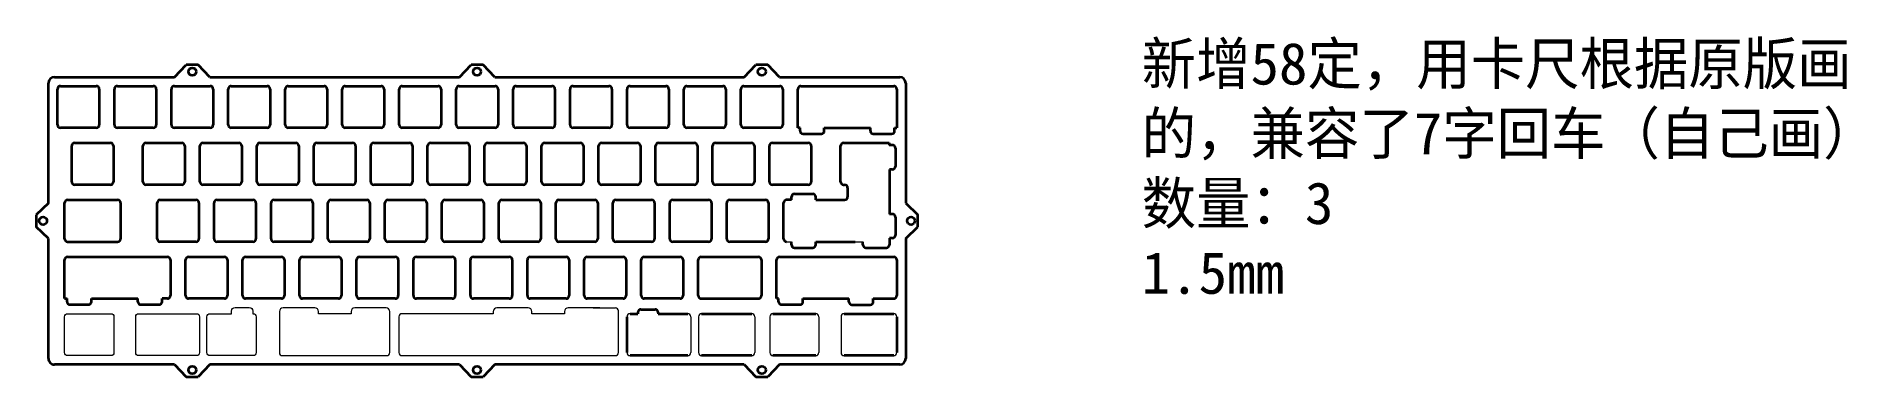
# Model space of a CAD drawing. Header units: millimetres. Extents: x 0 to 606, y 0 to 114.
import ezdxf

# ---------------------------------------------------------------- set-up
doc = ezdxf.new("R2010")
doc.units = ezdxf.units.MM
doc.layers.get('0').update_dxf_attribs({"lineweight": 35})
for name, color, linetype, lineweight in [('剖面线层', 4, 'Continuous', 18), ('尺寸线层', 3, 'Continuous', 18), ('细实线层', 7, 'Continuous', 18)]:
    doc.layers.add(name, color=color, linetype=linetype, lineweight=lineweight)

msp = doc.modelspace()

# ---------------------------------------------------------------- linework, layer by layer
for p, q in [((46.3, 100.3), (50.2, 104.4)), ((54.2, 104.4), (50.2, 104.4)), ((58.1, 100.3), (54.2, 104.4)), ((141.55, 100.3), (145.45, 104.4)), ((149.45, 104.4), (145.45, 104.4)), ((153.35, 100.3), (149.45, 104.4)), ((236.8, 100.3), (240.7, 104.4)), ((244.7, 104.4), (240.7, 104.4)), ((248.6, 100.3), (244.7, 104.4)), ((4.1, 58.1), (4.1, 98.3)), ((6.1, 100.3), (46.3, 100.3)), ((58.1, 100.3), (141.55, 100.3)), ((122.4, 97.3), (134.4, 97.3)), ((141.45, 97.3), (153.45, 97.3)), ((153.35, 100.3), (236.8, 100.3)), ((160.5, 97.3), (172.5, 97.3)), ((179.55, 97.3), (191.55, 97.3)), ((198.6, 97.3), (210.6, 97.3)), ((217.65, 97.3), (229.65, 97.3)), ((236.7, 97.3), (248.7, 97.3)), ((248.6, 100.3), (288.8, 100.3)), ((255.75, 97.3), (286.8, 97.3)), ((290.8, 98.3), (290.8, 58.1)), ((121.4, 84.3), (121.4, 96.3)), ((135.4, 96.3), (135.4, 84.3)), ((140.45, 84.3), (140.45, 96.3)), ((154.45, 96.3), (154.45, 84.3)), ((159.5, 84.3), (159.5, 96.3)), ((173.5, 96.3), (173.5, 84.3)), ((178.55, 84.3), (178.55, 96.3)), ((192.55, 96.3), (192.55, 84.3)), ((197.6, 84.3), (197.6, 96.3)), ((211.6, 96.3), (211.6, 84.3)), ((216.65, 84.3), (216.65, 96.3)), ((230.65, 96.3), (230.65, 84.3)), ((235.7, 84.3), (235.7, 96.3)), ((249.7, 96.3), (249.7, 84.3)), ((134.4, 83.3), (122.4, 83.3)), ((153.45, 83.3), (141.45, 83.3)), ((172.5, 83.3), (160.5, 83.3)), ((191.55, 83.3), (179.55, 83.3)), ((210.6, 83.3), (198.6, 83.3)), ((229.65, 83.3), (217.65, 83.3)), ((248.7, 83.3), (236.7, 83.3)), ((255.46, 83.3), (254.75, 83.3)), ((255.46, 82.77), (255.46, 83.3)), ((263.59, 82.3), (263.59, 83.3)), ((278.98, 82.28), (278.98, 83.3)), ((278.98, 82.28), (278.98, 82.3)), ((279.98, 81.28), (286.1, 81.28)), ((287.1, 83.3), (287.8, 83.3)), ((287.1, 82.28), (287.1, 83.3)), ((287.1, 82.28), (287.1, 82.3)), ((11.86, 65.25), (11.86, 77.25)), ((12.86, 78.25), (24.86, 78.25)), ((25.86, 77.25), (25.86, 65.25)), ((35.67, 65.25), (35.67, 77.25)), ((36.67, 78.25), (48.67, 78.25)), ((49.67, 77.25), (49.67, 65.25)), ((54.73, 65.25), (54.73, 77.25)), ((55.73, 78.25), (67.73, 78.25)), ((68.73, 77.25), (68.73, 65.25)), ((73.78, 65.25), (73.78, 77.25)), ((74.78, 78.25), (86.78, 78.25)), ((87.78, 77.25), (87.78, 65.25)), ((92.83, 65.25), (92.83, 77.25)), ((93.83, 78.25), (105.83, 78.25)), ((106.83, 77.25), (106.83, 65.25)), ((111.87, 65.25), (111.87, 77.25)), ((112.87, 78.25), (124.87, 78.25)), ((125.87, 77.25), (125.87, 65.25)), ((130.92, 65.25), (130.92, 77.25)), ((131.92, 78.25), (143.93, 78.25)), ((144.93, 77.25), (144.93, 65.25)), ((149.97, 65.25), (149.97, 77.25)), ((150.97, 78.25), (162.97, 78.25)), ((163.97, 77.25), (163.97, 65.25)), ((169.02, 65.25), (169.02, 77.25)), ((170.02, 78.25), (182.03, 78.25)), ((183.03, 77.25), (183.03, 65.25)), ((188.07, 65.25), (188.07, 77.25)), ((189.07, 78.25), (201.08, 78.25)), ((202.08, 77.25), (202.08, 65.25)), ((207.12, 65.25), (207.12, 77.25)), ((208.12, 78.25), (220.12, 78.25)), ((221.12, 77.25), (221.12, 65.25)), ((226.17, 65.25), (226.17, 77.25)), ((227.17, 78.25), (239.18, 78.25)), ((240.18, 77.25), (240.18, 65.25)), ((245.22, 65.25), (245.22, 77.25)), ((246.22, 78.25), (258.22, 78.25)), ((259.22, 77.25), (259.22, 65.25)), ((270.04, 78.25), (285.27, 78.25)), ((285.27, 78.25), (285.27, 77.55)), ((286.38, 77.55), (285.27, 77.55)), ((287.38, 76.55), (287.38, 70.42)), ((285.38, 69.42), (285.38, 54.45)), ((286.38, 69.42), (285.38, 69.42)), ((24.86, 64.25), (12.86, 64.25)), ((48.67, 64.25), (36.67, 64.25)), ((67.73, 64.25), (55.73, 64.25)), ((86.78, 64.25), (74.78, 64.25)), ((105.83, 64.25), (93.83, 64.25)), ((124.87, 64.25), (112.87, 64.25)), ((143.93, 64.25), (131.92, 64.25)), ((162.97, 64.25), (150.97, 64.25)), ((182.03, 64.25), (170.02, 64.25)), ((201.08, 64.25), (189.07, 64.25)), ((220.12, 64.25), (208.12, 64.25)), ((239.18, 64.25), (227.17, 64.25)), ((258.22, 64.25), (246.22, 64.25)), ((253.59, 61.2), (259.71, 61.2)), ((270.04, 64.25), (270.38, 64.25)), ((271.38, 63.25), (271.38, 60.2)), ((4.1, 58.1), (0, 54.2)), ((10.48, 59.2), (27.24, 59.2)), ((40.44, 46.2), (40.44, 58.2)), ((41.44, 59.2), (53.44, 59.2)), ((54.44, 58.2), (54.44, 46.2)), ((59.49, 46.2), (59.49, 58.2)), ((60.49, 59.2), (72.49, 59.2)), ((73.49, 58.2), (73.49, 46.2)), ((78.54, 46.2), (78.54, 58.2)), ((79.54, 59.2), (91.54, 59.2)), ((92.54, 58.2), (92.54, 46.2)), ((97.59, 46.2), (97.59, 58.2)), ((98.59, 59.2), (110.59, 59.2)), ((111.59, 58.2), (111.59, 46.2)), ((116.64, 46.2), (116.64, 58.2)), ((117.64, 59.2), (129.64, 59.2)), ((130.64, 58.2), (130.64, 46.2)), ((135.69, 46.2), (135.69, 58.2)), ((136.69, 59.2), (148.69, 59.2)), ((149.69, 58.2), (149.69, 46.2)), ((154.74, 46.2), (154.74, 58.2)), ((155.74, 59.2), (167.74, 59.2)), ((168.74, 58.2), (168.74, 46.2)), ((173.79, 46.2), (173.79, 58.2)), ((174.79, 59.2), (186.79, 59.2)), ((187.79, 58.2), (187.79, 46.2)), ((192.84, 46.2), (192.84, 58.2)), ((193.84, 59.2), (205.84, 59.2)), ((206.84, 58.2), (206.84, 46.2)), ((211.89, 46.2), (211.89, 58.2)), ((212.89, 59.2), (224.89, 59.2)), ((225.89, 58.2), (225.89, 46.2)), ((230.94, 46.2), (230.94, 58.2)), ((231.94, 59.2), (243.94, 59.2)), ((244.94, 58.2), (244.94, 46.2)), ((252.59, 59.2), (250.99, 59.2)), ((252.59, 59.2), (252.59, 60.2)), ((260.71, 59.2), (260.71, 60.2)), ((260.71, 59.2), (270.38, 59.2)), ((290.8, 58.1), (294.9, 54.2)), ((0, 54.2), (0, 50.2)), ((4.1, 46.3), (0, 50.2)), ((286.38, 54.45), (285.38, 54.45)), ((287.38, 53.45), (287.38, 47.38)), ((290.8, 46.3), (294.9, 50.2)), ((294.9, 50.2), (294.9, 54.2)), ((4.1, 6.1), (4.1, 46.3)), ((10.48, 45.2), (27.24, 45.2)), ((53.44, 45.2), (41.44, 45.2)), ((72.49, 45.2), (60.49, 45.2)), ((91.54, 45.2), (79.54, 45.2)), ((110.59, 45.2), (98.59, 45.2)), ((129.64, 45.2), (117.64, 45.2)), ((148.69, 45.2), (136.69, 45.2)), ((167.74, 45.2), (155.74, 45.2)), ((186.79, 45.2), (174.79, 45.2)), ((205.84, 45.2), (193.84, 45.2)), ((224.89, 45.2), (212.89, 45.2)), ((243.94, 45.2), (231.94, 45.2)), ((252.59, 44.19), (252.59, 45.2)), ((260.71, 44.19), (260.71, 45.2)), ((276.51, 44.19), (276.51, 45.2)), ((285.38, 46.38), (285.38, 44.19)), ((286.38, 46.38), (285.38, 46.38)), ((290.8, 46.3), (290.8, 6.1)), ((10.48, 40.15), (43.91, 40.15)), ((49.96, 27.15), (49.96, 39.15)), ((50.96, 40.15), (62.96, 40.15)), ((63.96, 39.15), (63.96, 27.15)), ((69.01, 27.15), (69.01, 39.15)), ((70.01, 40.15), (82.01, 40.15)), ((83.01, 39.15), (83.01, 27.15)), ((88.06, 27.15), (88.06, 39.15)), ((89.06, 40.15), (101.06, 40.15)), ((102.06, 39.15), (102.06, 27.15)), ((107.11, 27.15), (107.11, 39.15)), ((108.11, 40.15), (120.11, 40.15)), ((121.11, 39.15), (121.11, 27.15)), ((126.16, 27.15), (126.16, 39.15)), ((127.16, 40.15), (139.16, 40.15)), ((140.16, 39.15), (140.16, 27.15)), ((145.21, 27.15), (145.21, 39.15)), ((146.21, 40.15), (158.21, 40.15)), ((159.21, 39.15), (159.21, 27.15)), ((164.26, 27.15), (164.26, 39.15)), ((165.26, 40.15), (177.26, 40.15)), ((178.26, 39.15), (178.26, 27.15)), ((183.31, 27.15), (183.31, 39.15)), ((184.31, 40.15), (196.31, 40.15)), ((197.31, 39.15), (197.31, 27.15)), ((202.36, 27.15), (202.36, 39.15)), ((203.36, 40.15), (215.36, 40.15)), ((216.36, 39.15), (216.36, 27.15)), ((222.41, 40.15), (241.56, 40.15)), ((242.56, 39.15), (242.56, 27.15)), ((248.6, 40.15), (279.66, 40.15)), ((9.48, 26.15), (10.31, 26.15)), ((10.31, 25.53), (10.31, 26.15)), ((18.44, 25.14), (18.44, 26.15)), ((33.99, 25.15), (33.99, 26.15)), ((43.91, 26.15), (42.12, 26.15)), ((42.12, 25.14), (42.12, 26.15)), ((62.96, 26.15), (50.96, 26.15)), ((82.01, 26.15), (70.01, 26.15)), ((101.06, 26.15), (89.06, 26.15)), ((120.11, 26.15), (108.11, 26.15)), ((139.16, 26.15), (127.16, 26.15)), ((158.21, 26.15), (146.21, 26.15)), ((177.26, 26.15), (165.26, 26.15)), ((196.31, 26.15), (184.31, 26.15)), ((215.36, 26.15), (203.36, 26.15)), ((222.41, 26.15), (241.56, 26.15)), ((248.31, 26.15), (247.6, 26.15)), ((248.31, 25.62), (248.31, 26.15)), ((256.44, 25.14), (256.44, 26.15)), ((271.83, 25.15), (271.83, 26.15)), ((271.83, 25.13), (271.83, 25.15)), ((279.96, 26.15), (286.8, 26.15)), ((279.96, 25.15), (279.96, 26.15)), ((279.96, 25.13), (279.96, 25.15)), ((279.96, 25.15), (279.96, 25.15)), ((197.6, 8.1), (197.6, 20.1)), ((198.6, 21.1), (201.22, 21.1)), ((207.97, 21.1), (217.89, 21.1)), ((222.56, 21.1), (239.32, 21.1)), ((246.37, 21.1), (260.75, 21.1)), ((270.18, 21.1), (286.8, 21.1)), ((272.83, 24.13), (278.96, 24.13)), ((287.8, 20.1), (287.8, 8.1)), ((217.89, 7.1), (198.6, 7.1)), ((239.32, 7.1), (222.56, 7.1)), ((260.75, 7.1), (246.37, 7.1)), ((46.3, 4.1), (6.1, 4.1)), ((46.3, 4.1), (50.2, 0)), ((50.2, 0), (54.2, 0)), ((58.1, 4.1), (54.2, 0)), ((141.55, 4.1), (58.1, 4.1)), ((141.55, 4.1), (145.45, 0)), ((145.45, 0), (149.45, 0)), ((153.35, 4.1), (149.45, 0)), ((236.8, 4.1), (153.35, 4.1)), ((236.8, 4.1), (240.7, 0)), ((240.7, 0), (244.7, 0)), ((248.6, 4.1), (244.7, 0)), ((288.8, 4.1), (248.6, 4.1))]:
    msp.add_line(p, q)
at = {"color": 0}
for p, q in [((8.1, 97.3), (20.1, 97.3)), ((27.15, 97.3), (39.15, 97.3)), ((46.2, 97.3), (58.2, 97.3)), ((65.25, 97.3), (77.25, 97.3)), ((84.3, 97.3), (96.3, 97.3)), ((103.35, 97.3), (115.35, 97.3)), ((7.1, 84.3), (7.1, 96.3)), ((21.1, 96.3), (21.1, 84.3)), ((26.15, 84.3), (26.15, 96.3)), ((40.15, 96.3), (40.15, 84.3)), ((45.2, 84.3), (45.2, 96.3)), ((59.2, 96.3), (59.2, 84.3)), ((64.25, 84.3), (64.25, 96.3)), ((78.25, 96.3), (78.25, 84.3)), ((83.3, 84.3), (83.3, 96.3)), ((97.3, 96.3), (97.3, 84.3)), ((102.35, 84.3), (102.35, 96.3)), ((116.35, 96.3), (116.35, 84.3)), ((254.75, 83.3), (254.75, 96.3)), ((287.8, 96.3), (287.8, 83.3)), ((20.1, 83.3), (8.1, 83.3)), ((39.15, 83.3), (27.15, 83.3)), ((58.2, 83.3), (46.2, 83.3)), ((77.25, 83.3), (65.25, 83.3)), ((96.3, 83.3), (84.3, 83.3)), ((115.35, 83.3), (103.35, 83.3)), ((269.04, 65.25), (269.04, 77.25)), ((9.48, 46.2), (9.48, 58.2)), ((28.24, 58.2), (28.24, 46.2)), ((249.99, 46.2), (249.99, 58.2)), ((9.48, 26.15), (9.48, 39.15)), ((44.91, 39.15), (44.91, 27.15)), ((221.41, 27.15), (221.41, 39.15)), ((247.6, 27.15), (247.6, 39.15)), ((247.6, 26.15), (247.6, 39.15)), ((287.8, 39.15), (287.8, 27.15)), ((286.8, 7.1), (270.18, 7.1))]:
    msp.add_line(p, q, dxfattribs=at)
at = {"linetype": 'ByBlock'}
for p, q in [((255.46, 82.29), (255.46, 82.77)), ((256.46, 81.29), (262.59, 81.29)), ((263.59, 83.3), (278.98, 83.3)), ((263.59, 82.29), (263.59, 82.3)), ((253.59, 43.19), (259.71, 43.19)), ((260.71, 45.2), (273.88, 45.2)), ((277.51, 43.19), (284.38, 43.19)), ((248.6, 40.15), (286.8, 40.15)), ((10.31, 25.14), (10.31, 25.53)), ((18.44, 26.15), (33.99, 26.15)), ((18.44, 25.14), (18.44, 25.15)), ((33.99, 25.14), (33.99, 25.15)), ((42.12, 25.14), (42.12, 25.15)), ((248.31, 25.14), (248.31, 25.62)), ((248.31, 25.14), (248.31, 25.62)), ((256.44, 26.15), (271.83, 26.15)), ((11.31, 24.14), (17.44, 24.14)), ((34.99, 24.14), (41.12, 24.14)), ((201.22, 21.56), (201.22, 21.1)), ((202.22, 22.56), (206.97, 22.56)), ((207.97, 21.56), (207.97, 21.1)), ((249.31, 24.14), (255.44, 24.14))]:
    msp.add_line(p, q, dxfattribs=at)
for centre in [(52.2, 102.1), (147.45, 102.1), (242.7, 102.1), (2.3, 52.2), (292.6, 52.2), (52.2, 2.3), (147.45, 2.3), (242.7, 2.3)]:
    msp.add_circle(centre, 1.3)
for centre, radius, start, end in [((6.1, 98.3), 2, 90, 180), ((8.1, 96.3), 1, 90, 180), ((20.1, 96.3), 1, 0, 90), ((27.15, 96.3), 1, 90, 180), ((39.15, 96.3), 1, 0, 90), ((46.2, 96.3), 1, 90, 180), ((58.2, 96.3), 1, 0, 90), ((65.25, 96.3), 1, 90, 180), ((77.25, 96.3), 1, 0, 90), ((84.3, 96.3), 1, 90, 180), ((96.3, 96.3), 1, 0, 90), ((103.35, 96.3), 1, 90, 180), ((115.35, 96.3), 1, 0, 90), ((122.4, 96.3), 1, 90, 180), ((134.4, 96.3), 1, 0, 90), ((141.45, 96.3), 1, 90, 180), ((153.45, 96.3), 1, 360, 90), ((160.5, 96.3), 1, 90, 180), ((172.5, 96.3), 1, 360, 90), ((179.55, 96.3), 1, 90, 180), ((191.55, 96.3), 1, 360, 90), ((198.6, 96.3), 1, 90, 180), ((210.6, 96.3), 1, 0, 90), ((217.65, 96.3), 1, 90, 180), ((229.65, 96.3), 1, 360, 90), ((236.7, 96.3), 1, 90, 180), ((248.7, 96.3), 1, 0, 90), ((255.75, 96.3), 1, 90, 180), ((286.8, 96.3), 1, 0, 90), ((288.8, 98.3), 2, 0, 90), ((8.1, 84.3), 1, 180, 270), ((20.1, 84.3), 1, 270, 360), ((27.15, 84.3), 1, 180, 270), ((39.15, 84.3), 1, 270, 360), ((46.2, 84.3), 1, 180, 270), ((58.2, 84.3), 1, 270, 0), ((65.25, 84.3), 1, 180, 270), ((77.25, 84.3), 1, 270, 360), ((84.3, 84.3), 1, 180, 270), ((96.3, 84.3), 1, 270, 0), ((103.35, 84.3), 1, 180, 270), ((115.35, 84.3), 1, 270, 0), ((122.4, 84.3), 1, 180, 270), ((134.4, 84.3), 1, 270, 0), ((141.45, 84.3), 1, 180, 270), ((153.45, 84.3), 1, 270, 0), ((160.5, 84.3), 1, 180, 270), ((172.5, 84.3), 1, 270, 0), ((179.55, 84.3), 1, 180, 270), ((191.55, 84.3), 1, 270, 0), ((198.6, 84.3), 1, 180, 270), ((210.6, 84.3), 1, 270, 0), ((217.65, 84.3), 1, 180, 270), ((229.65, 84.3), 1, 270, 0), ((236.7, 84.3), 1, 180, 270), ((248.7, 84.3), 1, 270, 0), ((256.46, 82.29), 1, 180, 270), ((262.59, 82.29), 1, 270, 360), ((279.98, 82.28), 1, 180, 270), ((286.1, 82.28), 1, 270, 0), ((12.86, 77.25), 1, 90, 180), ((24.86, 77.25), 1, 0, 90), ((36.67, 77.25), 1, 90, 180), ((48.67, 77.25), 1, 0, 90), ((55.73, 77.25), 1, 90, 180), ((67.73, 77.25), 1, 0, 90), ((74.78, 77.25), 1, 90, 180), ((86.78, 77.25), 1, 0, 90), ((93.83, 77.25), 1, 90, 180), ((105.83, 77.25), 1, 0, 90), ((112.87, 77.25), 1, 90, 180), ((124.87, 77.25), 1, 0, 90), ((131.92, 77.25), 1, 90, 180), ((143.93, 77.25), 1, 0, 90), ((150.97, 77.25), 1, 90, 180), ((162.97, 77.25), 1, 0, 90), ((170.02, 77.25), 1, 90, 180), ((182.03, 77.25), 1, 0, 90), ((189.07, 77.25), 1, 90, 180), ((201.08, 77.25), 1, 0, 90), ((208.12, 77.25), 1, 90, 180), ((220.12, 77.25), 1, 0, 90), ((227.17, 77.25), 1, 90, 180), ((239.18, 77.25), 1, 0, 90), ((246.22, 77.25), 1, 90, 180), ((258.22, 77.25), 1, 0, 90), ((270.04, 77.25), 1, 90, 180), ((286.38, 76.55), 1, 0, 90), ((286.38, 70.42), 1, 270, 360), ((12.86, 65.25), 1, 180, 270), ((24.86, 65.25), 1, 270, 0), ((36.67, 65.25), 1, 180, 270), ((48.67, 65.25), 1, 270, 360), ((55.73, 65.25), 1, 180, 270), ((67.73, 65.25), 1, 270, 0), ((74.78, 65.25), 1, 180, 270), ((86.78, 65.25), 1, 270, 0), ((93.83, 65.25), 1, 180, 270), ((105.83, 65.25), 1, 270, 0), ((112.87, 65.25), 1, 180, 270), ((124.87, 65.25), 1, 270, 0), ((131.92, 65.25), 1, 180, 270), ((143.93, 65.25), 1, 270, 0), ((150.97, 65.25), 1, 180, 270), ((162.97, 65.25), 1, 270, 0), ((170.02, 65.25), 1, 180, 270), ((182.03, 65.25), 1, 270, 360), ((189.07, 65.25), 1, 180, 270), ((201.08, 65.25), 1, 270, 360), ((208.12, 65.25), 1, 180, 270), ((220.12, 65.25), 1, 270, 360), ((227.17, 65.25), 1, 180, 270), ((239.18, 65.25), 1, 270, 360), ((246.22, 65.25), 1, 180, 270), ((253.59, 60.2), 1, 90, 180), ((258.22, 65.25), 1, 270, 360), ((259.71, 60.2), 1, 0, 90), ((270.04, 65.25), 1, 180, 270), ((270.38, 63.25), 1, 0, 90), ((10.48, 58.2), 1, 90, 180), ((27.24, 58.2), 1, 0, 90), ((41.44, 58.2), 1, 90, 180), ((53.44, 58.2), 1, 360, 90), ((60.49, 58.2), 1, 90, 180), ((72.49, 58.2), 1, 0, 90), ((79.54, 58.2), 1, 90, 180), ((91.54, 58.2), 1, 0, 90), ((98.59, 58.2), 1, 90, 180), ((110.59, 58.2), 1, 0, 90), ((117.64, 58.2), 1, 90, 180), ((129.64, 58.2), 1, 0, 90), ((136.69, 58.2), 1, 90, 180), ((148.69, 58.2), 1, 0, 90), ((155.74, 58.2), 1, 90, 180), ((167.74, 58.2), 1, 0, 90), ((174.79, 58.2), 1, 90, 180), ((186.79, 58.2), 1, 0, 90), ((193.84, 58.2), 1, 90, 180), ((205.84, 58.2), 1, 0, 90), ((212.89, 58.2), 1, 90, 180), ((224.89, 58.2), 1, 0, 90), ((231.94, 58.2), 1, 90, 180), ((243.94, 58.2), 1, 0, 90), ((250.99, 58.2), 1, 90, 180), ((270.38, 60.2), 1, 270, 360), ((286.38, 53.45), 1, 0, 90), ((10.48, 46.2), 1, 180, 270), ((27.24, 46.2), 1, 270, 360), ((41.44, 46.2), 1, 180, 270), ((53.44, 46.2), 1, 270, 0), ((60.49, 46.2), 1, 180, 270), ((72.49, 46.2), 1, 270, 360), ((79.54, 46.2), 1, 180, 270), ((91.54, 46.2), 1, 270, 0), ((98.59, 46.2), 1, 180, 270), ((110.59, 46.2), 1, 270, 360), ((117.64, 46.2), 1, 180, 270), ((129.64, 46.2), 1, 270, 0), ((136.69, 46.2), 1, 180, 270), ((148.69, 46.2), 1, 270, 0), ((155.74, 46.2), 1, 180, 270), ((167.74, 46.2), 1, 270, 0), ((174.79, 46.2), 1, 180, 270), ((186.79, 46.2), 1, 270, 0), ((193.84, 46.2), 1, 180, 270), ((205.84, 46.2), 1, 270, 0), ((212.89, 46.2), 1, 180, 270), ((224.89, 46.2), 1, 270, 0), ((231.94, 46.2), 1, 180, 270), ((243.94, 46.2), 1, 270, 360), ((250.99, 46.2), 1, 180, 270), ((253.59, 44.19), 1, 180, 270), ((259.71, 44.19), 1, 270, 360), ((277.51, 44.19), 1, 180, 270), ((284.38, 44.19), 1, 270, 360), ((286.38, 47.38), 1, 270, 360), ((10.48, 39.15), 1, 90, 180), ((43.91, 39.15), 1, 0, 90), ((50.96, 39.15), 1, 90, 180), ((62.96, 39.15), 1, 0, 90), ((70.01, 39.15), 1, 90, 180), ((82.01, 39.15), 1, 0, 90), ((89.06, 39.15), 1, 90, 180), ((101.06, 39.15), 1, 0, 90), ((108.11, 39.15), 1, 90, 180), ((120.11, 39.15), 1, 0, 90), ((127.16, 39.15), 1, 90, 180), ((139.16, 39.15), 1, 0, 90), ((146.21, 39.15), 1, 90, 180), ((158.21, 39.15), 1, 0, 90), ((165.26, 39.15), 1, 90, 180), ((177.26, 39.15), 1, 0, 90), ((184.31, 39.15), 1, 90, 180), ((196.31, 39.15), 1, 0, 90), ((203.36, 39.15), 1, 90, 180), ((215.36, 39.15), 1, 0, 90), ((222.41, 39.15), 1, 90, 180), ((241.56, 39.15), 1, 360, 90), ((248.6, 39.15), 1, 90, 180), ((248.6, 39.15), 1, 90, 180), ((286.8, 39.15), 1, 360, 90), ((11.31, 25.14), 1, 180, 270), ((17.44, 25.14), 1, 270, 0), ((34.99, 25.14), 1, 180, 270), ((41.12, 25.14), 1, 270, 360), ((43.91, 27.15), 1, 270, 360), ((50.96, 27.15), 1, 180, 270), ((62.96, 27.15), 1, 270, 0), ((70.01, 27.15), 1, 180, 270), ((82.01, 27.15), 1, 270, 360), ((89.06, 27.15), 1, 180, 270), ((101.06, 27.15), 1, 270, 360), ((108.11, 27.15), 1, 180, 270), ((120.11, 27.15), 1, 270, 0), ((127.16, 27.15), 1, 180, 270), ((139.16, 27.15), 1, 270, 0), ((146.21, 27.15), 1, 180, 270), ((158.21, 27.15), 1, 270, 0), ((165.26, 27.15), 1, 180, 270), ((177.26, 27.15), 1, 270, 0), ((184.31, 27.15), 1, 180, 270), ((196.31, 27.15), 1, 270, 0), ((203.36, 27.15), 1, 180, 270), ((215.36, 27.15), 1, 270, 0), ((222.41, 27.15), 1, 180, 270), ((241.56, 27.15), 1, 270, 360), ((249.31, 25.14), 1, 180, 270), ((255.44, 25.14), 1, 270, 360), ((272.83, 25.13), 1, 180, 270), ((278.96, 25.13), 1, 270, 360), ((286.8, 27.15), 1, 270, 360), ((202.22, 21.56), 1, 90, 180), ((206.97, 21.56), 1, 0, 90), ((6.1, 6.1), 2, 180, 270.00056), ((288.8, 6.1), 2, 270.00056, 0)]:
    msp.add_arc(centre, radius, start, end)
at = {"layer": '剖面线层', "color": 0}
for p, q in [((250.99, 45.2), (252.59, 45.2)), ((260.71, 45.2), (276.51, 45.2)), ((275.89, 45.2), (275.89, 45.2))]:
    msp.add_line(p, q, dxfattribs=at)
at = {"layer": '细实线层'}
for p, q in [((186.26, 23.04), (193.73, 23.04)), ((194.73, 8.1), (194.73, 22.04)), ((218.89, 20.1), (218.89, 8.1)), ((221.56, 20.1), (221.56, 8.1)), ((240.32, 20.1), (240.32, 8.1)), ((245.37, 20.1), (245.37, 8.1)), ((261.75, 20.1), (261.75, 8.1)), ((269.18, 20.1), (269.18, 8.1)), ((82.34, 7.1), (93.66, 7.1)), ((129.54, 7.1), (153.45, 7.1)), ((186.17, 7.1), (193.73, 7.1))]:
    msp.add_line(p, q, dxfattribs=at)
for points in [[(26, 20.1), (26, 8.1, -0.414214), (25, 7.1), (10.48, 7.1, -0.414214), (9.48, 8.1), (9.48, 20.1, -0.414214), (10.48, 21.1), (25, 21.1, -0.414214)], [(54.63, 20.1), (54.63, 8.1, -0.414214), (53.63, 7.1), (34.29, 7.1, -0.414214), (33.29, 8.1), (33.29, 20.1, -0.414214), (34.29, 21.1), (53.63, 21.1, -0.414214)], [(65.32, 21.1), (65.32, 22.01, -0.414214), (66.52, 23.21), (71.27, 23.21, -0.414214), (72.47, 22.01), (72.47, 21.1), (72.57, 21.1, -0.414214), (73.57, 20.1), (73.57, 8.1, -0.414214), (72.57, 7.1), (58.11, 7.1, -0.414214), (57.11, 8.1), (57.11, 20.1, -0.414214), (58.11, 21.1)], [(117.03, 23.04), (106.51, 23.04, 0.414214), (105.31, 21.84), (105.31, 21.1), (94.38, 21.1), (94.38, 21.84, 0.414214), (93.18, 23.04), (82.54, 23.04, 0.414214), (81.34, 21.84), (81.34, 8.1, 0.414214), (82.34, 7.1), (117.23, 7.1, 0.414214), (118.23, 8.1), (118.23, 21.84, 0.414214)]]:
    msp.add_lwpolyline(points, format="xyb", close=True, dxfattribs=at)
for points in [[(176.7, 21.1), (165.74, 21.1), (165.74, 21.84, 0.414214), (164.54, 23.04), (154.07, 23.04, 0.414214), (152.87, 21.84), (152.87, 21.1), (122.28, 21.1, 0.414214), (121.28, 20.1), (121.28, 8.1, 0.414214), (122.28, 7.1), (188.74, 7.1, 0.414214)], [(188.54, 23.04), (177.9, 23.04, 0.414214), (176.7, 21.84), (176.7, 21.1)]]:
    msp.add_lwpolyline(points, format="xyb", dxfattribs=at)
for centre, start, end in [((193.73, 22.04), 0, 90), ((198.6, 20.1), 90, 180), ((217.89, 20.1), 360, 90), ((222.56, 20.1), 90, 180), ((239.32, 20.1), 0, 90), ((246.37, 20.1), 90, 180), ((260.75, 20.1), 0, 90), ((270.18, 20.1), 90, 180), ((286.8, 20.1), 0, 90), ((193.73, 8.1), 270, 360), ((198.6, 8.1), 180, 270), ((217.89, 8.1), 270, 360), ((222.56, 8.1), 180, 270), ((239.32, 8.1), 270, 360), ((246.37, 8.1), 180, 270), ((260.75, 8.1), 270, 360), ((270.18, 8.1), 180, 270), ((286.8, 8.1), 270, 360)]:
    msp.add_arc(centre, 1, start, end, dxfattribs=at)

# ---------------------------------------------------------------- texts
at = {"layer": '尺寸线层', "insert": (369.73, 111.79), "char_height": 14, "width": 268.8084, "attachment_point": 1}
msp.add_mtext('新增58定，用卡尺根据原版画的，兼容了7字回车（自己画）\\P数量：3\\P1.5mm\\P', dxfattribs=at)

doc.saveas('drawing.dxf')
